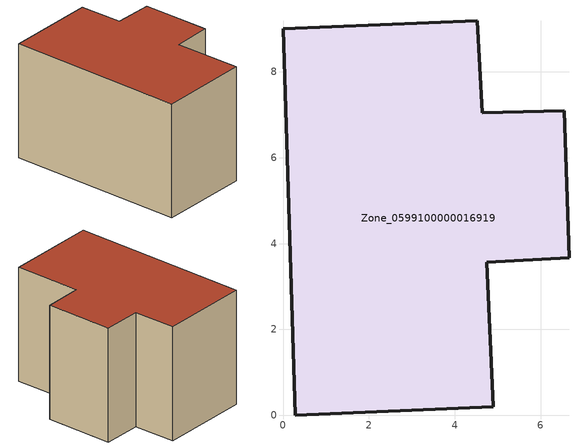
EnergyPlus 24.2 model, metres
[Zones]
Zone_0599100000016919
 floor ground (C_G): 0.29,0 0,9 4.52,9.19 4.64,7.05 6.55,7.09 6.66,3.67 4.75,3.56 4.89,0.2 z0
 wall outside (C_F): 4.64,7.05 4.52,9.19 0,9 0.29,0 4.89,0.2 4.75,3.56 6.66,3.67 6.55,7.09 4.64,7.05 z0:5.82
 roof outside (C_R): 4.89,0.2 4.75,3.56 6.66,3.67 6.55,7.09 4.64,7.05 4.52,9.19 0,9 0.29,0 z5.82
[BUILDING]
Pand.0599100000016919: North Axis=0; Terrain=City; Loads Convergence Tolerance Value=0.04; Temperature Convergence Tolerance Value=0.4; Solar Distribution=FullExterior; Maximum Number of Warmup Days=25; Minimum Number of Warmup Days=1
[Site:Location]
Rotterdam.The.Hague.AP_ZH_NLD Design_Conditions: Latitude=51.96; Longitude=4.45; Time Zone=1; Elevation=-4.5
[SITE:GROUNDTEMPERATURE:BUILDINGSURFACE]
18, 18, 18, 18, 18, 18, 18, 18, 18, 18, 18, 18
[MATERIAL] Thermal Absorptance=0.9; Solar Absorptance=0.7; Visible Absorptance=0.7
Name | Roughness | Thickness | Conductivity | Density | Specific Heat
G.TC.1946-1964 | MediumSmooth | 0.15 | 1 | 540 | 1210
F.TC.1946-1964 | Rough | 0.3 | 0.857143 | 1920 | 840
R.TC.1946-1964 | MediumRough | 0.2 | 0.235294 | 1500 | 1000
[CONSTRUCTION]
C_G: G.TC.1946-1964
C_F: F.TC.1946-1964
C_R: R.TC.1946-1964
[ZONE]
Zone_0599100000016919: Type=1; Multiplier=1; Ceiling Height=Autocalculate; Volume=Autocalculate; Floor Area=autocalculate; Part of Total Floor Area=Yes
[ZONEINFILTRATION:DESIGNFLOWRATE]
Infil_Zone_0599100000016919: Zone or ZoneList or Space or SpaceList=Zone_0599100000016919; Schedule=AlwaysOn; Design Flow Rate Calculation Method=Flow/Area; Flow Rate per Floor Area=0.003; Constant Term Coefficient=1; Temperature Term Coefficient=0; Velocity Term Coefficient=0; Velocity Squared Term Coefficient=0
[HVACTEMPLATE:ZONE:IDEALLOADSAIRSYSTEM]
Zone_0599100000016919: Maximum Heating Supply Air Temperature=50; Minimum Cooling Supply Air Temperature=13; Maximum Heating Supply Air Humidity Ratio=0.0156; Minimum Cooling Supply Air Humidity Ratio=0.0077; Heating Limit=NoLimit; Cooling Limit=NoLimit; Dehumidification Control Type=ConstantSensibleHeatRatio; Cooling Sensible Heat Ratio=0.7; Dehumidification Setpoint=60; Humidification Control Type=None; Humidification Setpoint=30; Outdoor Air Method=None; Outdoor Air Flow Rate per Person=0.00944; Outdoor Air Flow Rate per Zone Floor Area=0; Outdoor Air Flow Rate per Zone=0; Demand Controlled Ventilation Type=None; Outdoor Air Economizer Type=NoEconomizer; Heat Recovery Type=None; Sensible Heat Recovery Effectiveness=0.7; Latent Heat Recovery Effectiveness=0.65
[ZONECONTROL:THERMOSTAT]
ThermostatControl_Zone_0599100000016919: Zone or ZoneList=Zone_0599100000016919; Control Type Schedule=DualSetpointControlType; Control 1=Thermostat_Zone_0599100000016919; Temperature Difference Between Cutout And Setpoint=0
[THERMOSTATSETPOINT:DUALSETPOINT]
Thermostat_Zone_0599100000016919: Heating Setpoint Temperature Schedule=HeatingSetpoint_Zone_0599100000016919; Cooling Setpoint Temperature Schedule=CoolingSetpoint_Zone_0599100000016919
[SCHEDULE:COMPACT]
HeatingSetpoint_Zone_0599100000016919: Through: 12/31, For: AllDays, Until: 24:00, 21
CoolingSetpoint_Zone_0599100000016919: Through: 12/31, For: AllDays, Until: 24:00, 24
DualSetpointControlType: Through: 12/31, For: AllDays, Until: 24:00, 4
AlwaysOn: Through: 12/31, For: AllDays, Until: 24:00, 1
